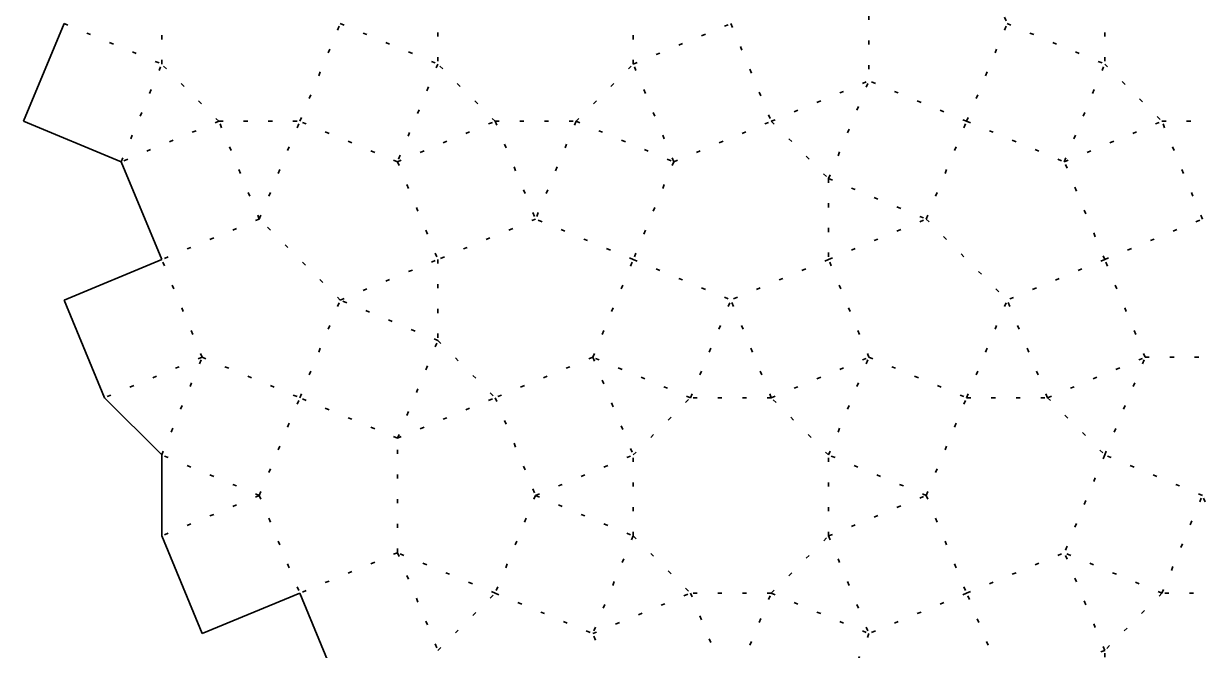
# Model space of a CAD drawing. Extents: x 109 to 683, y -593 to -20.
# Drawn here: x 109.2 to 395.9, y -458.7 to -306.4 of the extents above; entities that cross this region are included whole.
import ezdxf

# ---------------------------------------------------------------- set-up
doc = ezdxf.new("R2010")
doc.units = 0
doc.header["$MEASUREMENT"] = 0
for name, pattern in [('AI-Linetype-2', [6, 1, -5]), ('AI-Linetype-453', [6, 1, -5]), ('AI-Linetype-464', [6, 1, -5]), ('AI-Linetype-465', [6, 1, -5]), ('AI-Linetype-466', [6, 1, -5]), ('AI-Linetype-467', [6, 1, -5]), ('AI-Linetype-483', [6, 1, -5]), ('AI-Linetype-484', [6, 1, -5]), ('AI-Linetype-489', [6, 1, -5]), ('AI-Linetype-490', [6, 1, -5]), ('AI-Linetype-491', [6, 1, -5]), ('AI-Linetype-5', [6, 1, -5]), ('AI-Linetype-535', [6, 1, -5]), ('AI-Linetype-536', [6, 1, -5]), ('AI-Linetype-537', [6, 1, -5]), ('AI-Linetype-538', [6, 1, -5]), ('AI-Linetype-539', [6, 1, -5]), ('AI-Linetype-540', [6, 1, -5]), ('AI-Linetype-541', [6, 1, -5]), ('AI-Linetype-542', [6, 1, -5]), ('AI-Linetype-543', [6, 1, -5]), ('AI-Linetype-544', [6, 1, -5]), ('AI-Linetype-545', [6, 1, -5]), ('AI-Linetype-546', [6, 1, -5]), ('AI-Linetype-547', [6, 1, -5]), ('AI-Linetype-548', [6, 1, -5]), ('AI-Linetype-549', [6, 1, -5]), ('AI-Linetype-550', [6, 1, -5]), ('AI-Linetype-551', [6, 1, -5]), ('AI-Linetype-552', [6, 1, -5]), ('AI-Linetype-553', [6, 1, -5]), ('AI-Linetype-554', [6, 1, -5]), ('AI-Linetype-555', [6, 1, -5]), ('AI-Linetype-556', [6, 1, -5]), ('AI-Linetype-557', [6, 1, -5]), ('AI-Linetype-558', [6, 1, -5]), ('AI-Linetype-559', [6, 1, -5]), ('AI-Linetype-560', [6, 1, -5]), ('AI-Linetype-561', [6, 1, -5]), ('AI-Linetype-562', [6, 1, -5]), ('AI-Linetype-563', [6, 1, -5]), ('AI-Linetype-564', [6, 1, -5]), ('AI-Linetype-565', [6, 1, -5]), ('AI-Linetype-566', [6, 1, -5]), ('AI-Linetype-567', [6, 1, -5]), ('AI-Linetype-568', [6, 1, -5]), ('AI-Linetype-569', [6, 1, -5]), ('AI-Linetype-570', [6, 1, -5]), ('AI-Linetype-571', [6, 1, -5]), ('AI-Linetype-572', [6, 1, -5]), ('AI-Linetype-573', [6, 1, -5]), ('AI-Linetype-574', [6, 1, -5]), ('AI-Linetype-575', [6, 1, -5]), ('AI-Linetype-576', [6, 1, -5]), ('AI-Linetype-577', [6, 1, -5]), ('AI-Linetype-578', [6, 1, -5]), ('AI-Linetype-579', [6, 1, -5]), ('AI-Linetype-580', [6, 1, -5]), ('AI-Linetype-581', [6, 1, -5]), ('AI-Linetype-582', [6, 1, -5]), ('AI-Linetype-583', [6, 1, -5]), ('AI-Linetype-584', [6, 1, -5]), ('AI-Linetype-585', [6, 1, -5]), ('AI-Linetype-586', [6, 1, -5]), ('AI-Linetype-587', [6, 1, -5]), ('AI-Linetype-588', [6, 1, -5]), ('AI-Linetype-589', [6, 1, -5]), ('AI-Linetype-590', [6, 1, -5]), ('AI-Linetype-591', [6, 1, -5]), ('AI-Linetype-592', [6, 1, -5]), ('AI-Linetype-593', [6, 1, -5]), ('AI-Linetype-594', [6, 1, -5]), ('AI-Linetype-595', [6, 1, -5]), ('AI-Linetype-596', [6, 1, -5]), ('AI-Linetype-597', [6, 1, -5]), ('AI-Linetype-598', [6, 1, -5]), ('AI-Linetype-599', [6, 1, -5]), ('AI-Linetype-600', [6, 1, -5]), ('AI-Linetype-601', [6, 1, -5]), ('AI-Linetype-602', [6, 1, -5]), ('AI-Linetype-603', [6, 1, -5]), ('AI-Linetype-604', [6, 1, -5]), ('AI-Linetype-605', [6, 1, -5]), ('AI-Linetype-606', [6, 1, -5]), ('AI-Linetype-607', [6, 1, -5]), ('AI-Linetype-608', [6, 1, -5]), ('AI-Linetype-609', [6, 1, -5]), ('AI-Linetype-610', [6, 1, -5]), ('AI-Linetype-611', [6, 1, -5]), ('AI-Linetype-613', [6, 1, -5]), ('AI-Linetype-618', [6, 1, -5]), ('AI-Linetype-619', [6, 1, -5]), ('AI-Linetype-621', [6, 1, -5]), ('AI-Linetype-622', [6, 1, -5]), ('AI-Linetype-623', [6, 1, -5]), ('AI-Linetype-624', [6, 1, -5]), ('AI-Linetype-625', [6, 1, -5]), ('AI-Linetype-626', [6, 1, -5]), ('AI-Linetype-627', [6, 1, -5]), ('AI-Linetype-628', [6, 1, -5]), ('AI-Linetype-629', [6, 1, -5]), ('AI-Linetype-630', [6, 1, -5]), ('AI-Linetype-631', [6, 1, -5]), ('AI-Linetype-632', [6, 1, -5]), ('AI-Linetype-633', [6, 1, -5]), ('AI-Linetype-634', [6, 1, -5]), ('AI-Linetype-635', [6, 1, -5]), ('AI-Linetype-636', [6, 1, -5]), ('AI-Linetype-637', [6, 1, -5]), ('AI-Linetype-638', [6, 1, -5]), ('AI-Linetype-639', [6, 1, -5]), ('AI-Linetype-640', [6, 1, -5]), ('AI-Linetype-641', [6, 1, -5]), ('AI-Linetype-642', [6, 1, -5]), ('AI-Linetype-643', [6, 1, -5]), ('AI-Linetype-646', [6, 1, -5]), ('AI-Linetype-647', [6, 1, -5]), ('AI-Linetype-648', [6, 1, -5]), ('AI-Linetype-649', [6, 1, -5]), ('AI-Linetype-650', [6, 1, -5]), ('AI-Linetype-651', [6, 1, -5]), ('AI-Linetype-653', [6, 1, -5]), ('AI-Linetype-659', [6, 1, -5]), ('AI-Linetype-660', [6, 1, -5]), ('AI-Linetype-663', [6, 1, -5]), ('AI-Linetype-664', [6, 1, -5]), ('AI-Linetype-671', [6, 1, -5]), ('AI-Linetype-672', [6, 1, -5]), ('AI-Linetype-673', [6, 1, -5]), ('AI-Linetype-674', [6, 1, -5]), ('AI-Linetype-694', [6, 1, -5]), ('AI-Linetype-704', [6, 1, -5]), ('AI-Linetype-709', [6, 1, -5])]:
    doc.linetypes.add(name, pattern=pattern)
doc.layers.add('Layer 1', color=7, linetype='Continuous')

# ---------------------------------------------------------------- blocks, each defined once
blk = doc.blocks.new('block 2')
at = {"layer": 'Layer 1', "color": 250, "lineweight": 35, "true_color": 0x231f20}
for points in [[(109.21, -330.13), (119.05, -306.39)], [(109.21, -330.13), (132.96, -339.97)], [(132.96, -339.97), (142.8, -363.72)], [(142.8, -363.72), (119.05, -373.56)], [(119.05, -373.56), (128.89, -397.3)], [(128.89, -397.3), (142.8, -411.21)], [(142.8, -411.21), (142.8, -430.89)], [(152.63, -454.63), (142.8, -430.89)], [(152.63, -454.63), (176.38, -444.8)], [(176.38, -444.8), (186.22, -468.55)]]:
    blk.add_lwpolyline(points, dxfattribs=at)

msp = doc.modelspace()

# ---------------------------------------------------------------- linework, layer by layer
at = {"layer": 'Layer 1', "color": 250, "linetype": 'AI-Linetype-539', "lineweight": 35, "true_color": 0x231f20}
msp.add_lwpolyline([(338.54, -282.64), (348.38, -306.39)], dxfattribs=at)
at = {"layer": 'Layer 1', "color": 250, "linetype": 'AI-Linetype-453', "lineweight": 35, "true_color": 0x231f20}
msp.add_lwpolyline([(314.79, -292.48), (314.79, -320.3)], dxfattribs=at)
at = {"layer": 'Layer 1', "color": 250, "linetype": 'AI-Linetype-613', "lineweight": 35, "true_color": 0x231f20}
msp.add_lwpolyline([(142.8, -316.22), (142.8, -296.55)], dxfattribs=at)
at = {"layer": 'Layer 1', "color": 250, "linetype": 'AI-Linetype-483', "lineweight": 35, "true_color": 0x231f20}
msp.add_lwpolyline([(209.96, -296.55), (209.96, -316.22)], dxfattribs=at)
at = {"layer": 'Layer 1', "color": 250, "linetype": 'AI-Linetype-464', "lineweight": 35, "true_color": 0x231f20}
msp.add_lwpolyline([(257.46, -316.22), (257.46, -296.55)], dxfattribs=at)
at = {"layer": 'Layer 1', "color": 250, "linetype": 'AI-Linetype-536', "lineweight": 35, "true_color": 0x231f20}
msp.add_lwpolyline([(372.12, -296.55), (372.12, -316.22)], dxfattribs=at)
at = {"layer": 'Layer 1', "color": 250, "linetype": 'AI-Linetype-610', "lineweight": 35, "true_color": 0x231f20}
msp.add_lwpolyline([(119.05, -306.39), (142.8, -316.22)], dxfattribs=at)
at = {"layer": 'Layer 1', "color": 250, "linetype": 'AI-Linetype-605', "lineweight": 35, "true_color": 0x231f20}
msp.add_lwpolyline([(176.38, -330.13), (186.22, -306.39)], dxfattribs=at)
at = {"layer": 'Layer 1', "color": 250, "linetype": 'AI-Linetype-491', "lineweight": 35, "true_color": 0x231f20}
msp.add_lwpolyline([(186.22, -306.39), (209.96, -316.22)], dxfattribs=at)
at = {"layer": 'Layer 1', "color": 250, "linetype": 'AI-Linetype-465', "lineweight": 35, "true_color": 0x231f20}
msp.add_lwpolyline([(257.46, -316.22), (281.21, -306.39)], dxfattribs=at)
at = {"layer": 'Layer 1', "color": 250, "linetype": 'AI-Linetype-546', "lineweight": 35, "true_color": 0x231f20}
msp.add_lwpolyline([(281.21, -306.39), (291.04, -330.13)], dxfattribs=at)
at = {"layer": 'Layer 1', "color": 250, "linetype": 'AI-Linetype-538', "lineweight": 35, "true_color": 0x231f20}
msp.add_lwpolyline([(338.54, -330.13), (348.38, -306.39)], dxfattribs=at)
at = {"layer": 'Layer 1', "color": 250, "linetype": 'AI-Linetype-537', "lineweight": 35, "true_color": 0x231f20}
msp.add_lwpolyline([(348.38, -306.39), (372.12, -316.22)], dxfattribs=at)
at = {"layer": 'Layer 1', "color": 250, "linetype": 'AI-Linetype-619', "lineweight": 35, "true_color": 0x231f20}
msp.add_lwpolyline([(132.96, -339.97), (142.8, -316.22)], dxfattribs=at)
at = {"layer": 'Layer 1', "color": 250, "linetype": 'AI-Linetype-611', "lineweight": 35, "true_color": 0x231f20}
msp.add_lwpolyline([(156.71, -330.13), (142.8, -316.22)], dxfattribs=at)
at = {"layer": 'Layer 1', "color": 250, "linetype": 'AI-Linetype-489', "lineweight": 35, "true_color": 0x231f20}
msp.add_lwpolyline([(209.96, -316.22), (200.13, -339.97)], dxfattribs=at)
at = {"layer": 'Layer 1', "color": 250, "linetype": 'AI-Linetype-484', "lineweight": 35, "true_color": 0x231f20}
msp.add_lwpolyline([(223.88, -330.13), (209.96, -316.22)], dxfattribs=at)
at = {"layer": 'Layer 1', "color": 250, "linetype": 'AI-Linetype-467', "lineweight": 35, "true_color": 0x231f20}
msp.add_lwpolyline([(243.55, -330.13), (257.46, -316.22)], dxfattribs=at)
at = {"layer": 'Layer 1', "color": 250, "linetype": 'AI-Linetype-466', "lineweight": 35, "true_color": 0x231f20}
msp.add_lwpolyline([(267.3, -339.97), (257.46, -316.22)], dxfattribs=at)
at = {"layer": 'Layer 1', "color": 250, "linetype": 'AI-Linetype-535', "lineweight": 35, "true_color": 0x231f20}
msp.add_lwpolyline([(362.29, -339.97), (372.12, -316.22)], dxfattribs=at)
at = {"layer": 'Layer 1', "color": 250, "linetype": 'AI-Linetype-625', "lineweight": 35, "true_color": 0x231f20}
msp.add_lwpolyline([(372.12, -316.22), (386.03, -330.13)], dxfattribs=at)
at = {"layer": 'Layer 1', "color": 250, "linetype": 'AI-Linetype-545', "lineweight": 35, "true_color": 0x231f20}
msp.add_lwpolyline([(291.04, -330.13), (314.79, -320.3)], dxfattribs=at)
at = {"layer": 'Layer 1', "color": 250, "linetype": 'AI-Linetype-552', "lineweight": 35, "true_color": 0x231f20}
msp.add_lwpolyline([(304.96, -344.05), (314.79, -320.3)], dxfattribs=at)
at = {"layer": 'Layer 1', "color": 250, "linetype": 'AI-Linetype-540', "lineweight": 35, "true_color": 0x231f20}
msp.add_lwpolyline([(338.54, -330.13), (314.79, -320.3)], dxfattribs=at)
at = {"layer": 'Layer 1', "color": 250, "linetype": 'AI-Linetype-609', "lineweight": 35, "true_color": 0x231f20}
msp.add_lwpolyline([(156.71, -330.13), (132.96, -339.97)], dxfattribs=at)
at = {"layer": 'Layer 1', "color": 250, "linetype": 'AI-Linetype-608', "lineweight": 35, "true_color": 0x231f20}
msp.add_lwpolyline([(156.71, -330.13), (176.38, -330.13)], dxfattribs=at)
at = {"layer": 'Layer 1', "color": 250, "linetype": 'AI-Linetype-618', "lineweight": 35, "true_color": 0x231f20}
msp.add_lwpolyline([(166.54, -353.88), (156.71, -330.13)], dxfattribs=at)
at = {"layer": 'Layer 1', "color": 250, "linetype": 'AI-Linetype-607', "lineweight": 35, "true_color": 0x231f20}
msp.add_lwpolyline([(166.54, -353.88), (176.38, -330.13)], dxfattribs=at)
at = {"layer": 'Layer 1', "color": 250, "linetype": 'AI-Linetype-606', "lineweight": 35, "true_color": 0x231f20}
msp.add_lwpolyline([(200.13, -339.97), (176.38, -330.13)], dxfattribs=at)
at = {"layer": 'Layer 1', "color": 250, "linetype": 'AI-Linetype-490', "lineweight": 35, "true_color": 0x231f20}
msp.add_lwpolyline([(200.13, -339.97), (223.88, -330.13)], dxfattribs=at)
at = {"layer": 'Layer 1', "color": 250, "linetype": 'AI-Linetype-558', "lineweight": 35, "true_color": 0x231f20}
msp.add_lwpolyline([(223.88, -330.13), (233.71, -353.88)], dxfattribs=at)
at = {"layer": 'Layer 1', "color": 250, "linetype": 'AI-Linetype-561', "lineweight": 35, "true_color": 0x231f20}
msp.add_lwpolyline([(223.88, -330.13), (243.55, -330.13)], dxfattribs=at)
at = {"layer": 'Layer 1', "color": 250, "linetype": 'AI-Linetype-560', "lineweight": 35, "true_color": 0x231f20}
msp.add_lwpolyline([(243.55, -330.13), (233.71, -353.88)], dxfattribs=at)
at = {"layer": 'Layer 1', "color": 250, "linetype": 'AI-Linetype-562', "lineweight": 35, "true_color": 0x231f20}
msp.add_lwpolyline([(243.55, -330.13), (267.3, -339.97)], dxfattribs=at)
at = {"layer": 'Layer 1', "color": 250, "linetype": 'AI-Linetype-547', "lineweight": 35, "true_color": 0x231f20}
msp.add_lwpolyline([(267.3, -339.97), (291.04, -330.13)], dxfattribs=at)
at = {"layer": 'Layer 1', "color": 250, "linetype": 'AI-Linetype-551', "lineweight": 35, "true_color": 0x231f20}
msp.add_lwpolyline([(291.04, -330.13), (304.96, -344.05)], dxfattribs=at)
at = {"layer": 'Layer 1', "color": 250, "linetype": 'AI-Linetype-541', "lineweight": 35, "true_color": 0x231f20}
msp.add_lwpolyline([(328.7, -353.88), (338.54, -330.13)], dxfattribs=at)
at = {"layer": 'Layer 1', "color": 250, "linetype": 'AI-Linetype-628', "lineweight": 35, "true_color": 0x231f20}
msp.add_lwpolyline([(338.54, -330.13), (362.29, -339.97)], dxfattribs=at)
at = {"layer": 'Layer 1', "color": 250, "linetype": 'AI-Linetype-626', "lineweight": 35, "true_color": 0x231f20}
msp.add_lwpolyline([(362.29, -339.97), (386.03, -330.13)], dxfattribs=at)
at = {"layer": 'Layer 1', "color": 250, "linetype": 'AI-Linetype-2', "lineweight": 35, "true_color": 0x231f20}
msp.add_lwpolyline([(386.03, -330.13), (405.71, -330.13)], dxfattribs=at)
at = {"layer": 'Layer 1', "color": 250, "linetype": 'AI-Linetype-624', "lineweight": 35, "true_color": 0x231f20}
msp.add_lwpolyline([(395.87, -353.88), (386.03, -330.13)], dxfattribs=at)
at = {"layer": 'Layer 1', "color": 250, "linetype": 'AI-Linetype-587', "lineweight": 35, "true_color": 0x231f20}
msp.add_lwpolyline([(200.13, -339.97), (209.96, -363.72)], dxfattribs=at)
at = {"layer": 'Layer 1', "color": 250, "linetype": 'AI-Linetype-582', "lineweight": 35, "true_color": 0x231f20}
msp.add_lwpolyline([(267.3, -339.97), (257.46, -363.72)], dxfattribs=at)
at = {"layer": 'Layer 1', "color": 250, "linetype": 'AI-Linetype-627', "lineweight": 35, "true_color": 0x231f20}
msp.add_lwpolyline([(372.12, -363.72), (362.29, -339.97)], dxfattribs=at)
at = {"layer": 'Layer 1', "color": 250, "linetype": 'AI-Linetype-543', "lineweight": 35, "true_color": 0x231f20}
msp.add_lwpolyline([(304.96, -344.05), (328.7, -353.88)], dxfattribs=at)
at = {"layer": 'Layer 1', "color": 250, "linetype": 'AI-Linetype-548', "lineweight": 35, "true_color": 0x231f20}
msp.add_lwpolyline([(304.96, -344.05), (304.96, -363.72)], dxfattribs=at)
at = {"layer": 'Layer 1', "color": 250, "linetype": 'AI-Linetype-603', "lineweight": 35, "true_color": 0x231f20}
msp.add_lwpolyline([(166.54, -353.88), (142.8, -363.72)], dxfattribs=at)
at = {"layer": 'Layer 1', "color": 250, "linetype": 'AI-Linetype-604', "lineweight": 35, "true_color": 0x231f20}
msp.add_lwpolyline([(186.22, -373.56), (166.54, -353.88)], dxfattribs=at)
at = {"layer": 'Layer 1', "color": 250, "linetype": 'AI-Linetype-557', "lineweight": 35, "true_color": 0x231f20}
msp.add_lwpolyline([(233.71, -353.88), (209.96, -363.72)], dxfattribs=at)
at = {"layer": 'Layer 1', "color": 250, "linetype": 'AI-Linetype-559', "lineweight": 35, "true_color": 0x231f20}
msp.add_lwpolyline([(257.46, -363.72), (233.71, -353.88)], dxfattribs=at)
at = {"layer": 'Layer 1', "color": 250, "linetype": 'AI-Linetype-544', "lineweight": 35, "true_color": 0x231f20}
msp.add_lwpolyline([(304.96, -363.72), (328.7, -353.88)], dxfattribs=at)
at = {"layer": 'Layer 1', "color": 250, "linetype": 'AI-Linetype-542', "lineweight": 35, "true_color": 0x231f20}
msp.add_lwpolyline([(328.7, -353.88), (348.38, -373.56)], dxfattribs=at)
at = {"layer": 'Layer 1', "color": 250, "linetype": 'AI-Linetype-5', "lineweight": 35, "true_color": 0x231f20}
msp.add_lwpolyline([(372.12, -363.72), (395.87, -353.88)], dxfattribs=at)
at = {"layer": 'Layer 1', "color": 250, "linetype": 'AI-Linetype-602', "lineweight": 35, "true_color": 0x231f20}
msp.add_lwpolyline([(152.63, -387.47), (142.8, -363.72)], dxfattribs=at)
at = {"layer": 'Layer 1', "color": 250, "linetype": 'AI-Linetype-588', "lineweight": 35, "true_color": 0x231f20}
msp.add_lwpolyline([(186.22, -373.56), (209.96, -363.72)], dxfattribs=at)
at = {"layer": 'Layer 1', "color": 250, "linetype": 'AI-Linetype-586', "lineweight": 35, "true_color": 0x231f20}
msp.add_lwpolyline([(209.96, -363.72), (209.96, -383.39)], dxfattribs=at)
at = {"layer": 'Layer 1', "color": 250, "linetype": 'AI-Linetype-564', "lineweight": 35, "true_color": 0x231f20}
msp.add_lwpolyline([(247.62, -387.47), (257.46, -363.72)], dxfattribs=at)
at = {"layer": 'Layer 1', "color": 250, "linetype": 'AI-Linetype-583', "lineweight": 35, "true_color": 0x231f20}
msp.add_lwpolyline([(257.46, -363.72), (281.21, -373.56)], dxfattribs=at)
at = {"layer": 'Layer 1', "color": 250, "linetype": 'AI-Linetype-584', "lineweight": 35, "true_color": 0x231f20}
msp.add_lwpolyline([(304.96, -363.72), (281.21, -373.56)], dxfattribs=at)
at = {"layer": 'Layer 1', "color": 250, "linetype": 'AI-Linetype-549', "lineweight": 35, "true_color": 0x231f20}
msp.add_lwpolyline([(314.79, -387.47), (304.96, -363.72)], dxfattribs=at)
at = {"layer": 'Layer 1', "color": 250, "linetype": 'AI-Linetype-629', "lineweight": 35, "true_color": 0x231f20}
msp.add_lwpolyline([(372.12, -363.72), (348.38, -373.56)], dxfattribs=at)
at = {"layer": 'Layer 1', "color": 250, "linetype": 'AI-Linetype-630', "lineweight": 35, "true_color": 0x231f20}
msp.add_lwpolyline([(381.96, -387.47), (372.12, -363.72)], dxfattribs=at)
at = {"layer": 'Layer 1', "color": 250, "linetype": 'AI-Linetype-590', "lineweight": 35, "true_color": 0x231f20}
msp.add_lwpolyline([(176.38, -397.3), (186.22, -373.56)], dxfattribs=at)
at = {"layer": 'Layer 1', "color": 250, "linetype": 'AI-Linetype-589', "lineweight": 35, "true_color": 0x231f20}
msp.add_lwpolyline([(209.96, -383.39), (186.22, -373.56)], dxfattribs=at)
at = {"layer": 'Layer 1', "color": 250, "linetype": 'AI-Linetype-585', "lineweight": 35, "true_color": 0x231f20}
msp.add_lwpolyline([(271.37, -397.3), (281.21, -373.56)], dxfattribs=at)
at = {"layer": 'Layer 1', "color": 250, "linetype": 'AI-Linetype-574', "lineweight": 35, "true_color": 0x231f20}
msp.add_lwpolyline([(291.04, -397.3), (281.21, -373.56)], dxfattribs=at)
at = {"layer": 'Layer 1', "color": 250, "linetype": 'AI-Linetype-634', "lineweight": 35, "true_color": 0x231f20}
msp.add_lwpolyline([(338.54, -397.3), (348.38, -373.56)], dxfattribs=at)
at = {"layer": 'Layer 1', "color": 250, "linetype": 'AI-Linetype-641', "lineweight": 35, "true_color": 0x231f20}
msp.add_lwpolyline([(358.21, -397.3), (348.38, -373.56)], dxfattribs=at)
at = {"layer": 'Layer 1', "color": 250, "linetype": 'AI-Linetype-623', "lineweight": 35, "true_color": 0x231f20}
msp.add_lwpolyline([(200.13, -407.14), (209.96, -383.39)], dxfattribs=at)
at = {"layer": 'Layer 1', "color": 250, "linetype": 'AI-Linetype-566', "lineweight": 35, "true_color": 0x231f20}
msp.add_lwpolyline([(209.96, -383.39), (223.88, -397.3)], dxfattribs=at)
at = {"layer": 'Layer 1', "color": 250, "linetype": 'AI-Linetype-601', "lineweight": 35, "true_color": 0x231f20}
msp.add_lwpolyline([(152.63, -387.47), (128.89, -397.3)], dxfattribs=at)
at = {"layer": 'Layer 1', "color": 250, "linetype": 'AI-Linetype-621', "lineweight": 35, "true_color": 0x231f20}
msp.add_lwpolyline([(142.8, -411.21), (152.63, -387.47)], dxfattribs=at)
at = {"layer": 'Layer 1', "color": 250, "linetype": 'AI-Linetype-591', "lineweight": 35, "true_color": 0x231f20}
msp.add_lwpolyline([(152.63, -387.47), (176.38, -397.3)], dxfattribs=at)
at = {"layer": 'Layer 1', "color": 250, "linetype": 'AI-Linetype-563', "lineweight": 35, "true_color": 0x231f20}
msp.add_lwpolyline([(247.62, -387.47), (223.88, -397.3)], dxfattribs=at)
at = {"layer": 'Layer 1', "color": 250, "linetype": 'AI-Linetype-568', "lineweight": 35, "true_color": 0x231f20}
msp.add_lwpolyline([(247.62, -387.47), (257.46, -411.21)], dxfattribs=at)
at = {"layer": 'Layer 1', "color": 250, "linetype": 'AI-Linetype-575', "lineweight": 35, "true_color": 0x231f20}
msp.add_lwpolyline([(271.37, -397.3), (247.62, -387.47)], dxfattribs=at)
at = {"layer": 'Layer 1', "color": 250, "linetype": 'AI-Linetype-550', "lineweight": 35, "true_color": 0x231f20}
msp.add_lwpolyline([(291.04, -397.3), (314.79, -387.47)], dxfattribs=at)
at = {"layer": 'Layer 1', "color": 250, "linetype": 'AI-Linetype-554', "lineweight": 35, "true_color": 0x231f20}
msp.add_lwpolyline([(304.96, -411.21), (314.79, -387.47)], dxfattribs=at)
at = {"layer": 'Layer 1', "color": 250, "linetype": 'AI-Linetype-635', "lineweight": 35, "true_color": 0x231f20}
msp.add_lwpolyline([(314.79, -387.47), (338.54, -397.3)], dxfattribs=at)
at = {"layer": 'Layer 1', "color": 250, "linetype": 'AI-Linetype-632', "lineweight": 35, "true_color": 0x231f20}
msp.add_lwpolyline([(358.21, -397.3), (381.96, -387.47)], dxfattribs=at)
at = {"layer": 'Layer 1', "color": 250, "linetype": 'AI-Linetype-633', "lineweight": 35, "true_color": 0x231f20}
msp.add_lwpolyline([(372.12, -411.21), (381.96, -387.47)], dxfattribs=at)
at = {"layer": 'Layer 1', "color": 250, "linetype": 'AI-Linetype-631', "lineweight": 35, "true_color": 0x231f20}
msp.add_lwpolyline([(381.96, -387.47), (409.78, -387.47)], dxfattribs=at)
at = {"layer": 'Layer 1', "color": 250, "linetype": 'AI-Linetype-592', "lineweight": 35, "true_color": 0x231f20}
msp.add_lwpolyline([(166.54, -421.05), (176.38, -397.3)], dxfattribs=at)
at = {"layer": 'Layer 1', "color": 250, "linetype": 'AI-Linetype-593', "lineweight": 35, "true_color": 0x231f20}
msp.add_lwpolyline([(200.13, -407.14), (176.38, -397.3)], dxfattribs=at)
at = {"layer": 'Layer 1', "color": 250, "linetype": 'AI-Linetype-567', "lineweight": 35, "true_color": 0x231f20}
msp.add_lwpolyline([(200.13, -407.14), (223.88, -397.3)], dxfattribs=at)
at = {"layer": 'Layer 1', "color": 250, "linetype": 'AI-Linetype-565', "lineweight": 35, "true_color": 0x231f20}
msp.add_lwpolyline([(223.88, -397.3), (233.71, -421.05)], dxfattribs=at)
at = {"layer": 'Layer 1', "color": 250, "linetype": 'AI-Linetype-571', "lineweight": 35, "true_color": 0x231f20}
msp.add_lwpolyline([(257.46, -411.21), (271.37, -397.3)], dxfattribs=at)
at = {"layer": 'Layer 1', "color": 250, "linetype": 'AI-Linetype-570', "lineweight": 35, "true_color": 0x231f20}
msp.add_lwpolyline([(291.04, -397.3), (271.37, -397.3)], dxfattribs=at)
at = {"layer": 'Layer 1', "color": 250, "linetype": 'AI-Linetype-553', "lineweight": 35, "true_color": 0x231f20}
msp.add_lwpolyline([(304.96, -411.21), (291.04, -397.3)], dxfattribs=at)
at = {"layer": 'Layer 1', "color": 250, "linetype": 'AI-Linetype-636', "lineweight": 35, "true_color": 0x231f20}
msp.add_lwpolyline([(328.7, -421.05), (338.54, -397.3)], dxfattribs=at)
at = {"layer": 'Layer 1', "color": 250, "linetype": 'AI-Linetype-640', "lineweight": 35, "true_color": 0x231f20}
msp.add_lwpolyline([(338.54, -397.3), (358.21, -397.3)], dxfattribs=at)
at = {"layer": 'Layer 1', "color": 250, "linetype": 'AI-Linetype-637', "lineweight": 35, "true_color": 0x231f20}
msp.add_lwpolyline([(358.21, -397.3), (372.12, -411.21)], dxfattribs=at)
at = {"layer": 'Layer 1', "color": 250, "linetype": 'AI-Linetype-594', "lineweight": 35, "true_color": 0x231f20}
msp.add_lwpolyline([(200.13, -434.96), (200.13, -407.14)], dxfattribs=at)
at = {"layer": 'Layer 1', "color": 250, "linetype": 'AI-Linetype-622', "lineweight": 35, "true_color": 0x231f20}
msp.add_lwpolyline([(166.54, -421.05), (142.8, -411.21)], dxfattribs=at)
at = {"layer": 'Layer 1', "color": 250, "linetype": 'AI-Linetype-576', "lineweight": 35, "true_color": 0x231f20}
msp.add_lwpolyline([(233.71, -421.05), (257.46, -411.21)], dxfattribs=at)
at = {"layer": 'Layer 1', "color": 250, "linetype": 'AI-Linetype-569', "lineweight": 35, "true_color": 0x231f20}
msp.add_lwpolyline([(257.46, -430.89), (257.46, -411.21)], dxfattribs=at)
at = {"layer": 'Layer 1', "color": 250, "linetype": 'AI-Linetype-555', "lineweight": 35, "true_color": 0x231f20}
msp.add_lwpolyline([(328.7, -421.05), (304.96, -411.21)], dxfattribs=at)
at = {"layer": 'Layer 1', "color": 250, "linetype": 'AI-Linetype-556', "lineweight": 35, "true_color": 0x231f20}
msp.add_lwpolyline([(304.96, -430.89), (304.96, -411.21)], dxfattribs=at)
at = {"layer": 'Layer 1', "color": 250, "linetype": 'AI-Linetype-673', "lineweight": 35, "true_color": 0x231f20}
msp.add_lwpolyline([(372.12, -411.21), (362.29, -434.96)], dxfattribs=at)
at = {"layer": 'Layer 1', "color": 250, "linetype": 'AI-Linetype-638', "lineweight": 35, "true_color": 0x231f20}
msp.add_lwpolyline([(395.87, -421.05), (372.12, -411.21)], dxfattribs=at)
at = {"layer": 'Layer 1', "color": 250, "linetype": 'AI-Linetype-600', "lineweight": 35, "true_color": 0x231f20}
msp.add_lwpolyline([(166.54, -421.05), (142.8, -430.89)], dxfattribs=at)
at = {"layer": 'Layer 1', "color": 250, "linetype": 'AI-Linetype-595', "lineweight": 35, "true_color": 0x231f20}
msp.add_lwpolyline([(166.54, -421.05), (176.38, -444.8)], dxfattribs=at)
at = {"layer": 'Layer 1', "color": 250, "linetype": 'AI-Linetype-598', "lineweight": 35, "true_color": 0x231f20}
msp.add_lwpolyline([(233.71, -421.05), (223.88, -444.8)], dxfattribs=at)
at = {"layer": 'Layer 1', "color": 250, "linetype": 'AI-Linetype-581', "lineweight": 35, "true_color": 0x231f20}
msp.add_lwpolyline([(233.71, -421.05), (257.46, -430.89)], dxfattribs=at)
at = {"layer": 'Layer 1', "color": 250, "linetype": 'AI-Linetype-651', "lineweight": 35, "true_color": 0x231f20}
msp.add_lwpolyline([(304.96, -430.89), (328.7, -421.05)], dxfattribs=at)
at = {"layer": 'Layer 1', "color": 250, "linetype": 'AI-Linetype-671', "lineweight": 35, "true_color": 0x231f20}
msp.add_lwpolyline([(328.7, -421.05), (338.54, -444.8)], dxfattribs=at)
at = {"layer": 'Layer 1', "color": 250, "linetype": 'AI-Linetype-639', "lineweight": 35, "true_color": 0x231f20}
msp.add_lwpolyline([(386.03, -444.8), (395.87, -421.05)], dxfattribs=at)
at = {"layer": 'Layer 1', "color": 250, "linetype": 'AI-Linetype-643', "lineweight": 35, "true_color": 0x231f20}
msp.add_lwpolyline([(405.71, -444.8), (395.87, -421.05)], dxfattribs=at)
at = {"layer": 'Layer 1', "color": 250, "linetype": 'AI-Linetype-577', "lineweight": 35, "true_color": 0x231f20}
msp.add_lwpolyline([(257.46, -430.89), (247.62, -454.63)], dxfattribs=at)
at = {"layer": 'Layer 1', "color": 250, "linetype": 'AI-Linetype-572', "lineweight": 35, "true_color": 0x231f20}
msp.add_lwpolyline([(257.46, -430.89), (271.37, -444.8)], dxfattribs=at)
at = {"layer": 'Layer 1', "color": 250, "linetype": 'AI-Linetype-650', "lineweight": 35, "true_color": 0x231f20}
msp.add_lwpolyline([(291.04, -444.8), (304.96, -430.89)], dxfattribs=at)
at = {"layer": 'Layer 1', "color": 250, "linetype": 'AI-Linetype-649', "lineweight": 35, "true_color": 0x231f20}
msp.add_lwpolyline([(304.96, -430.89), (314.79, -454.63)], dxfattribs=at)
at = {"layer": 'Layer 1', "color": 250, "linetype": 'AI-Linetype-596', "lineweight": 35, "true_color": 0x231f20}
msp.add_lwpolyline([(200.13, -434.96), (176.38, -444.8)], dxfattribs=at)
at = {"layer": 'Layer 1', "color": 250, "linetype": 'AI-Linetype-597', "lineweight": 35, "true_color": 0x231f20}
msp.add_lwpolyline([(223.88, -444.8), (200.13, -434.96)], dxfattribs=at)
at = {"layer": 'Layer 1', "color": 250, "linetype": 'AI-Linetype-709', "lineweight": 35, "true_color": 0x231f20}
msp.add_lwpolyline([(200.13, -434.96), (209.96, -458.71)], dxfattribs=at)
at = {"layer": 'Layer 1', "color": 250, "linetype": 'AI-Linetype-672', "lineweight": 35, "true_color": 0x231f20}
msp.add_lwpolyline([(338.54, -444.8), (362.29, -434.96)], dxfattribs=at)
at = {"layer": 'Layer 1', "color": 250, "linetype": 'AI-Linetype-663', "lineweight": 35, "true_color": 0x231f20}
msp.add_lwpolyline([(386.03, -444.8), (362.29, -434.96)], dxfattribs=at)
at = {"layer": 'Layer 1', "color": 250, "linetype": 'AI-Linetype-674', "lineweight": 35, "true_color": 0x231f20}
msp.add_lwpolyline([(372.12, -458.71), (362.29, -434.96)], dxfattribs=at)
at = {"layer": 'Layer 1', "color": 250, "linetype": 'AI-Linetype-599', "lineweight": 35, "true_color": 0x231f20}
msp.add_lwpolyline([(209.96, -458.71), (223.88, -444.8)], dxfattribs=at)
at = {"layer": 'Layer 1', "color": 250, "linetype": 'AI-Linetype-704', "lineweight": 35, "true_color": 0x231f20}
msp.add_lwpolyline([(223.88, -444.8), (247.62, -454.63)], dxfattribs=at)
at = {"layer": 'Layer 1', "color": 250, "linetype": 'AI-Linetype-580', "lineweight": 35, "true_color": 0x231f20}
msp.add_lwpolyline([(247.62, -454.63), (271.37, -444.8)], dxfattribs=at)
at = {"layer": 'Layer 1', "color": 250, "linetype": 'AI-Linetype-573', "lineweight": 35, "true_color": 0x231f20}
msp.add_lwpolyline([(291.04, -444.8), (271.37, -444.8)], dxfattribs=at)
at = {"layer": 'Layer 1', "color": 250, "linetype": 'AI-Linetype-578', "lineweight": 35, "true_color": 0x231f20}
msp.add_lwpolyline([(271.37, -444.8), (281.21, -468.55)], dxfattribs=at)
at = {"layer": 'Layer 1', "color": 250, "linetype": 'AI-Linetype-579', "lineweight": 35, "true_color": 0x231f20}
msp.add_lwpolyline([(281.21, -468.55), (291.04, -444.8)], dxfattribs=at)
at = {"layer": 'Layer 1', "color": 250, "linetype": 'AI-Linetype-647', "lineweight": 35, "true_color": 0x231f20}
msp.add_lwpolyline([(291.04, -444.8), (314.79, -454.63)], dxfattribs=at)
at = {"layer": 'Layer 1', "color": 250, "linetype": 'AI-Linetype-648', "lineweight": 35, "true_color": 0x231f20}
msp.add_lwpolyline([(338.54, -444.8), (314.79, -454.63)], dxfattribs=at)
at = {"layer": 'Layer 1', "color": 250, "linetype": 'AI-Linetype-653', "lineweight": 35, "true_color": 0x231f20}
msp.add_lwpolyline([(348.38, -468.55), (338.54, -444.8)], dxfattribs=at)
at = {"layer": 'Layer 1', "color": 250, "linetype": 'AI-Linetype-659', "lineweight": 35, "true_color": 0x231f20}
msp.add_lwpolyline([(386.03, -444.8), (372.12, -458.71)], dxfattribs=at)
at = {"layer": 'Layer 1', "color": 250, "linetype": 'AI-Linetype-642', "lineweight": 35, "true_color": 0x231f20}
msp.add_lwpolyline([(405.71, -444.8), (386.03, -444.8)], dxfattribs=at)
at = {"layer": 'Layer 1', "color": 250, "linetype": 'AI-Linetype-694', "lineweight": 35, "true_color": 0x231f20}
msp.add_lwpolyline([(257.46, -478.38), (247.62, -454.63)], dxfattribs=at)
at = {"layer": 'Layer 1', "color": 250, "linetype": 'AI-Linetype-646', "lineweight": 35, "true_color": 0x231f20}
msp.add_lwpolyline([(314.79, -454.63), (304.96, -478.38)], dxfattribs=at)
at = {"layer": 'Layer 1', "color": 250, "linetype": 'AI-Linetype-664', "lineweight": 35, "true_color": 0x231f20}
msp.add_lwpolyline([(372.12, -458.71), (348.38, -468.55)], dxfattribs=at)
at = {"layer": 'Layer 1', "color": 250, "linetype": 'AI-Linetype-660', "lineweight": 35, "true_color": 0x231f20}
msp.add_lwpolyline([(372.12, -478.38), (372.12, -458.71)], dxfattribs=at)

# ---------------------------------------------------------------- block references
at = {"layer": 'Layer 1'}
msp.add_blockref('block 2', (0, 0), dxfattribs=at)

doc.saveas('drawing.dxf')
